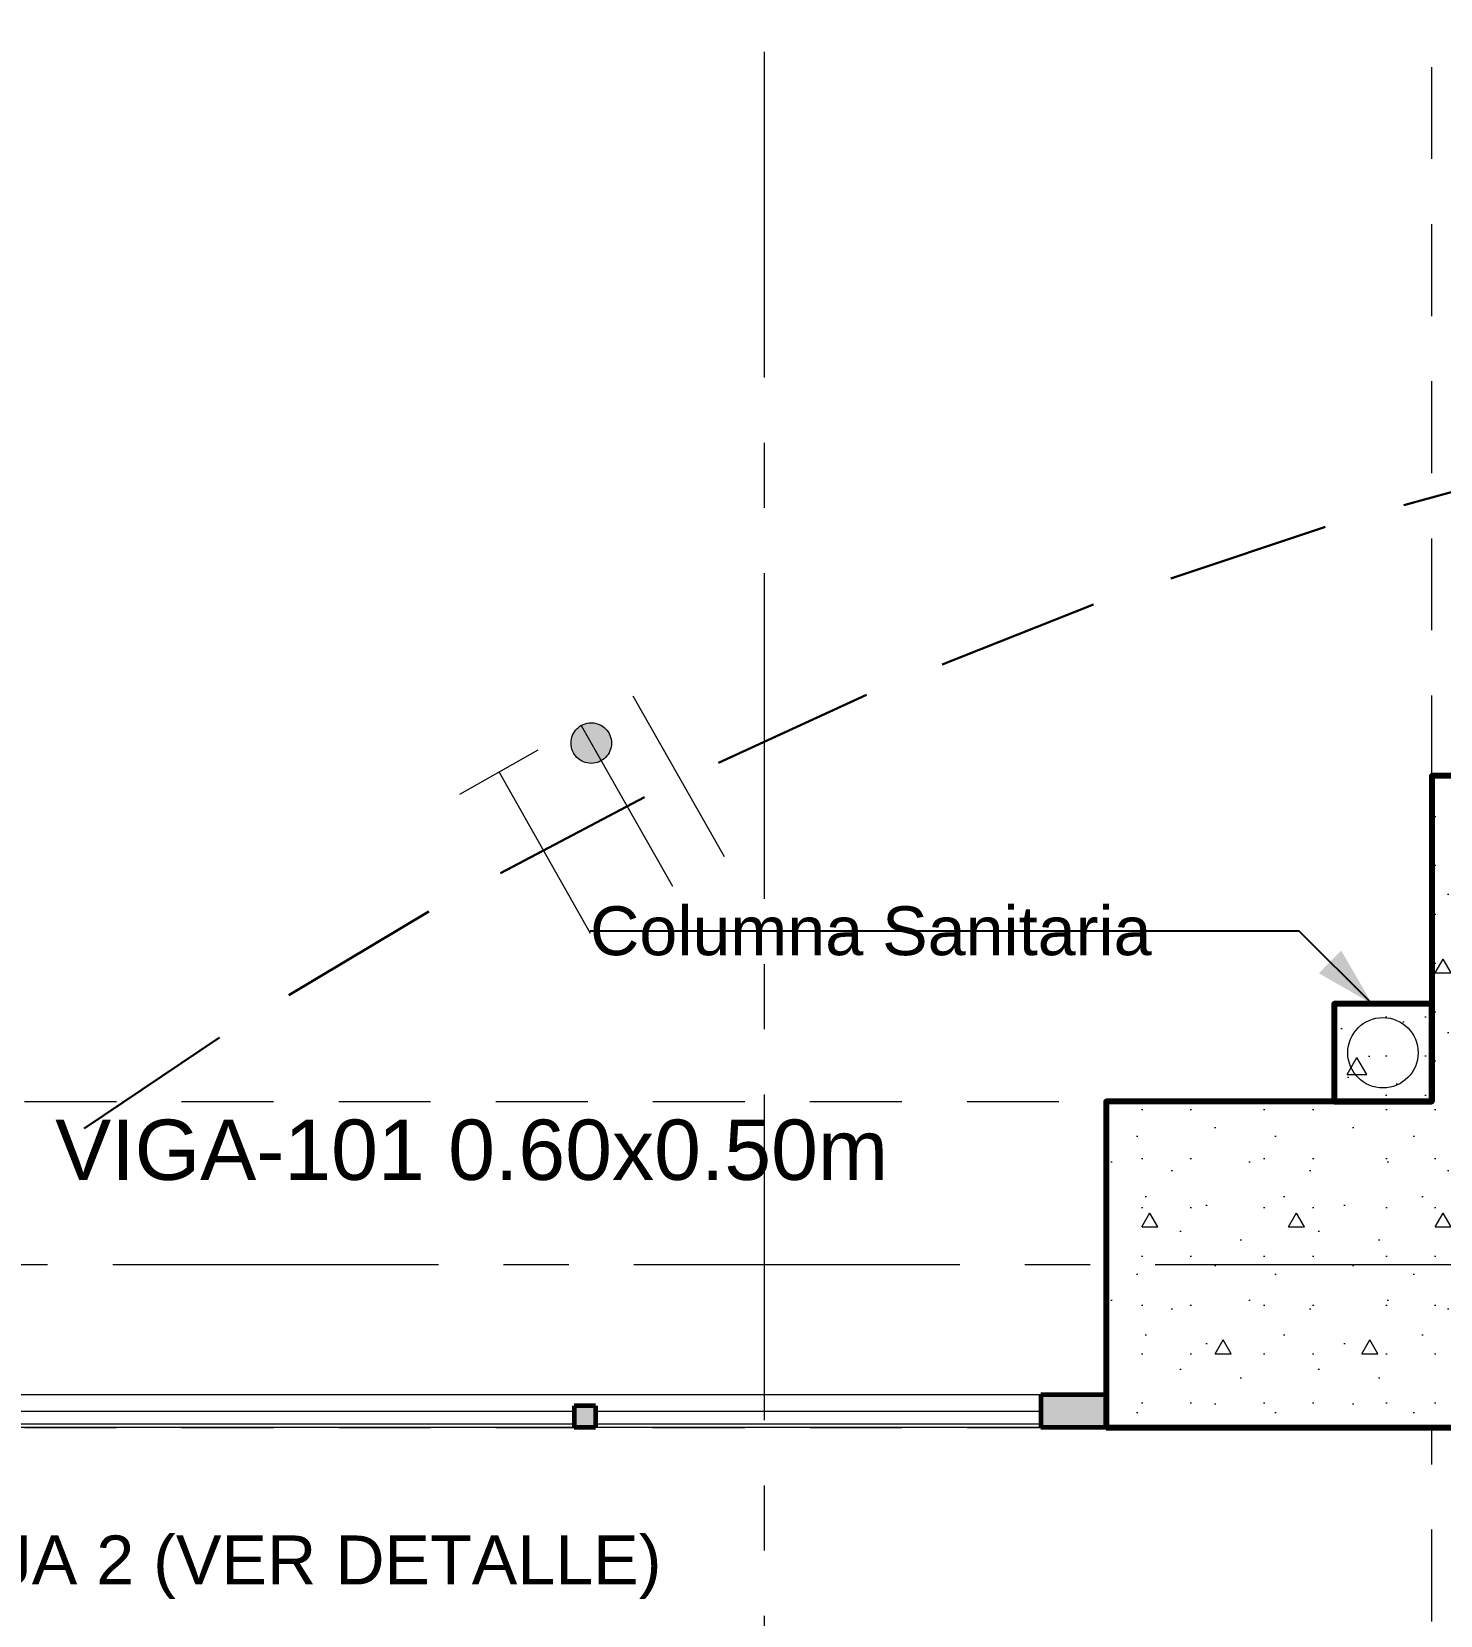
# Model space of a CAD drawing. Header units: inches. Extents: x -19 to 5698, y -728 to 92.
# Drawn here: x 141.421 to 143.583, y 29.412 to 31.842 of the extents above; entities that cross this region are included whole.
import ezdxf

# ---------------------------------------------------------------- set-up
doc = ezdxf.new("R2010")
doc.units = ezdxf.units.IN
doc.header["$MEASUREMENT"] = 0
doc.set_wipeout_variables(frame=1)
for name, pattern in [('HIDDEN', [0.375, 0.25, -0.125]), ('Hidden Line', [0.195611, 0.141111, -0.0545]), ('Punto & Raya', [0.65, 0.5, -0.075, 0, -0.075]), ('RAYITAS', [0.375, 0.25, -0.125]), ('Wipeout_Contour', [1, 0, -1])]:
    doc.linetypes.add(name, pattern=pattern)
doc.layers.get('0').update_dxf_attribs({"color": 61})
for name, color, linetype, lineweight in [('00 conduct tomacorr', 120, 'HIDDEN', 30), ('T-TECHO-E', 150, 'Continuous', 20), ('TOMACORRIENTE', 22, 'RAYITAS', 9)]:
    doc.layers.add(name, color=color, linetype=linetype, lineweight=lineweight)
for name, color, linetype in [('02 _ ARQ _ ALB _ Ejes Generales', 251, 'Continuous'), ('02 _ ARQ _ ZON _ Espacio.3D', 7, 'Continuous'), ('08 _ STR _ EXT _ 06 Columnas', 7, 'Continuous'), ('08 _ STR _ EXT _ 09 Vigas', 251, 'Continuous'), ('Acabado - Muros', 7, 'Continuous'), ('Estructura - Carga', 7, 'Continuous'), ('Marcador - Secciones', 7, 'Continuous'), ('MEP - HVAC', 7, 'Continuous'), ('Notas - Etiquetas', 7, 'Continuous')]:
    doc.layers.add(name, color=color, linetype=linetype)
doc.styles.add('Estilo_Generado_4', font='swisse.ttf')
doc.dimstyles.new('Estilo_Generado__8', dxfattribs={"dimtxt": 0.18, "dimasz": 0.0912, "dimexe": 0.18, "dimexo": 0.0625, "dimgap": 0, "dimtad": 0, "dimtih": 1, "dimtoh": 1, "dimdec": 4, "dimzin": 0, "dimdsep": 46, "dimcen": 0.09, "dimadec": 0, "dimazin": 0, "dimtfac": 1, "dimtdec": 4, "dimtmove": 0, "dimatfit": 3, "dimldrblk": 'ARROWHEAD_5', "dimfxl": 1, "dimtolj": 1, "dimtzin": 0, "dimarcsym": 0})

# ---------------------------------------------------------------- blocks, each defined once
blk = doc.blocks.new('ARROWHEAD_5')
at = {"linetype": 'Continuous', "lineweight": 0}
blk.add_hatch(color=0, dxfattribs=at).paths.add_polyline_path([(-1, 0.2679), (0, 0), (-1, -0.2679)])
at = {"color": 0, "linetype": 'Continuous', "lineweight": 0}
blk.add_line((0, 0), (-1, 0), dxfattribs=at)
blk = doc.blocks.new('a')
at = {"layer": 'TOMACORRIENTE', "ltscale": 0.05}
h = blk.add_hatch(color=4, dxfattribs=at)
edge = h.paths.add_edge_path()
edge.add_arc((0, 0.0752), 0.0211, 0, 360)
at = {"layer": 'TOMACORRIENTE', "color": 4}
for p, q in [((-0.1455, 0.0963), (-0.0515, 0.0963)), ((-0.0985, 0.0963), (-0.0985, -0.0966)), ((0, 0.0963), (0, -0.0963)), ((0.0623, -0.0963), (0.0623, 0.0963))]:
    blk.add_line(p, q, dxfattribs=at)
blk.add_circle((0, 0.0752), 0.0211, dxfattribs=at)
blk = doc.blocks.new('CABLE 3FACE')
at = {"layer": 'T-TECHO-E', "rotation": 59.94170052614085}
blk.add_blockref('a', (0, 0), dxfattribs=at)

msp = doc.modelspace()

# ---------------------------------------------------------------- hatches: boundary and pattern name
at = {"layer": '08 _ STR _ EXT _ 06 Columnas', "linetype": 'Continuous', "lineweight": 9}
h = msp.add_hatch(dxfattribs=at)
h.set_pattern_fill('HORMIGÓN_EN_MASA_0002', style=0, pattern_type=2)
h.set_pattern_definition([(0, (92.5, 6e-09), (0, 0.3897114), [0.024375, -0.200625]), (0, (92.6125, 0.19486), (0, 0.3897114), [0.024375, -0.200625]), (60, (92.5, 6e-09), (-0.3375, 0.1948557), [0.024375, -0.200625]), (60, (92.725, 6e-09), (-0.3375, 0.1948557), [0.024375, -0.200625]), (120, (92.5244, 6e-09), (0.3375, 0.1948557), [0.024375, -0.200625]), (120, (92.7494, 6e-09), (0.3375, 0.1948557), [0.024375, -0.200625]), (0, (92.500015, 0.0375), (0, 0.075), [0, -0.075, 0, -0.1125]), (45, (92.537515, 0.0375), (-0.05303301, 0.05303301), [0, -0.05625, 0, -0.09375])])
h.paths.add_polyline_path([(143.07, 29.7), (144.07, 29.7), (144.07, 30.7), (143.57, 30.7), (143.57, 30.2), (143.07, 30.2)])
at = {"layer": 'Estructura - Carga', "linetype": 'Continuous', "lineweight": 13}
h = msp.add_hatch(dxfattribs=at)
h.set_pattern_fill('HORMIGÓN_ARMADO_0002', color=251, style=0, pattern_type=2)
h.set_pattern_definition([(0, (92.5, 6e-09), (0, 0.3117692), [0.03, -0.15]), (0, (92.59, 0.1559), (0, 0.3117692), [0.03, -0.15]), (60, (92.5, 6e-09), (-0.27, 0.1558846), [0.03, -0.15]), (60, (92.68, 6e-09), (-0.27, 0.1558846), [0.03, -0.15]), (120, (92.53, 6e-09), (0.27, 0.1558846), [0.03, -0.15]), (120, (92.71, 6e-09), (0.27, 0.1558846), [0.03, -0.15]), (0, (92.500015, 0.03), (0, 0.06), [0, -0.06, 0, -0.09]), (45, (92.530015, 0.03), (-0.04242641, 0.04242641), [0, -0.045, 0, -0.075])])
h.paths.add_polyline_path([(143.42, 30.2), (143.57, 30.2), (143.57, 30.35), (143.42, 30.35)])

# ---------------------------------------------------------------- linework, layer by layer
at = {"layer": '02 _ ARQ _ ALB _ Ejes Generales', "color": 251, "linetype": 'Punto & Raya', "lineweight": 13, "true_color": 0x636466}
msp.add_line((98.3454, 29.95), (147.07, 29.95), dxfattribs=at)
at = {"layer": '02 _ ARQ _ ZON _ Espacio.3D', "color": 254, "linetype": 'Continuous', "lineweight": 0, "flags": 128}
msp.add_lwpolyline([(140.42, 39.75), (140.42, 32.7833), (140.42, 32.7833), (140.42, 31.7003), (140.42, 29.75), (143.07, 29.75), (143.07, 29.85), (143.07, 30.2), (143.57, 30.2), (143.57, 30.7), (144.07, 30.7), (144.07, 29.85), (145.27, 29.85), (145.27, 35.0505), (143.9201, 35.0505), (143.9201, 35.2005), (143.92, 35.2005), (143.92, 39), (143.57, 39), (143.57, 39.4), (143.17, 39.4), (143.17, 39.75)], close=True, dxfattribs=at)
msp.add_lwpolyline([(143.92, 27), (143.92, 29.7), (115.57, 29.7), (112.57, 29.7), (112.57, 17.4)], dxfattribs=at)
at = {"layer": '08 _ STR _ EXT _ 06 Columnas', "color": 7, "linetype": 'Continuous', "lineweight": 80, "flags": 128}
msp.add_lwpolyline([(143.07, 29.7), (144.07, 29.7), (144.07, 30.7), (143.57, 30.7), (143.57, 30.2), (143.07, 30.2)], close=True, dxfattribs=at)
at = {"layer": '08 _ STR _ EXT _ 09 Vigas', "color": 251, "linetype": 'Hidden Line', "lineweight": 13, "true_color": 0x636466}
for p, q in [((143.57, 30.2), (143.57, 39.4)), ((137.07, 30.2), (143.57, 30.2)), ((143.57, 26.75), (143.57, 29.7))]:
    msp.add_line(p, q, dxfattribs=at)
at = {"layer": 'Acabado - Muros', "color": 7, "linetype": 'Continuous', "lineweight": 60}
msp.add_line((143.07, 29.75), (143.07, 29.7), dxfattribs=at)
at = {"layer": 'Estructura - Carga', "color": 7, "linetype": 'Continuous', "lineweight": 80, "flags": 128}
msp.add_lwpolyline([(143.42, 30.2), (143.57, 30.2), (143.57, 30.35), (143.42, 30.35)], close=True, dxfattribs=at)
at = {"layer": 'MEP - HVAC', "color": 7, "linetype": 'Continuous', "lineweight": 13, "flags": 128}
msp.add_lwpolyline([(143.495, 30.221, -1), (143.495, 30.329, -1)], format="xyb", close=True, dxfattribs=at)

# ---------------------------------------------------------------- block references
at = {"layer": '00 conduct tomacorr', "xscale": 1.47256122672843, "yscale": 1.47256122672843, "zscale": 1.47256122672843, "rotation": 329.5818948985488}
msp.add_blockref('CABLE 3FACE', (142.3345, 30.6539, -0.0004), dxfattribs=at)

# ---------------------------------------------------------------- texts
at = {"layer": 'Notas - Etiquetas', "color": 5, "linetype": 'Continuous', "lineweight": 35, "insert": (142.278, 30.4617), "char_height": 0.075, "attachment_point": 4, "style": 'Estilo_Generado_4'}
msp.add_mtext('\\A1;{\\pql;\\fSwis721 Ex BT|b0|i0|c0|p34;Columna Sanitaria}', dxfattribs=at)
at = {"layer": 'Notas - Etiquetas', "color": 171, "linetype": 'Continuous', "lineweight": 13, "style": 'Estilo_Generado_4'}
for s, insert, char_height, attachment_point in [('\\A1;{\\pql;\\fSwis721 Ex BT|b0|i0|c0|p34;VIGA-101\\fSwis721 Ex BT|b0|i0|c0|p34; \\fSwis721 Ex BT|b0|i0|c0|p34;0.60\\fSwis721 Ex BT|b0|i0|c0|p34;x\\fSwis721 Ex BT|b0|i0|c0|p34;0.50\\fSwis721 Ex BT|b0|i0|c0|p34;m}', (141.457, 30.1724), 0.0925, 1), ('\\A1;{\\pql;\\fSwis721 Ex BT|b0|i0|c0|p34;TABIQUERIA FIJA 2 (VER DETALLE)\\fSwis721 Ex BT|b0|i0|c0|p34; }', (140.6121, 29.4854), 0.075, 4)]:
    msp.add_mtext(s, dxfattribs=dict(at, insert=insert, char_height=char_height, attachment_point=attachment_point))

# ---------------------------------------------------------------- leaders
at = {"layer": 'Notas - Etiquetas', "color": 144, "linetype": 'Continuous', "lineweight": 13, "annotation_type": 0, "has_hookline": 1, "hookline_direction": 1, "text_width": 1.0171}
msp.add_leader([(143.4784, 30.35), (143.3664, 30.4617), (142.278, 30.4617)], dimstyle='Estilo_Generado__8', dxfattribs=at)

# ---------------------------------------------------------------- next in the draw order: wipeouts: each hides what was drawn before it
at = {"color": 254, "linetype": 'Wipeout_Contour', "lineweight": 0, "ltscale": 5120.775457}
msp.add_wipeout([(140.12, 29.75), (140.12, 29.7), (142.2535, 29.7), (142.2535, 29.733), (142.27, 29.733), (142.27, 29.75)], dxfattribs=at).dxf.layer = 'Acabado - Muros'

# ---------------------------------------------------------------- next in the draw order: linework, layer by layer
at = {"layer": 'Acabado - Muros', "color": 251, "linetype": 'Continuous', "lineweight": 13, "flags": 128}
msp.add_lwpolyline([(142.2535, 29.7), (140.12, 29.7)], dxfattribs=at)

# ---------------------------------------------------------------- next in the draw order: wipeouts: each hides what was drawn before it
at = {"color": 254, "linetype": 'Wipeout_Contour', "lineweight": 0, "ltscale": 5128.474356}
msp.add_wipeout([(142.97, 29.75), (142.27, 29.75), (142.27, 29.733), (142.2865, 29.733), (142.2865, 29.7), (142.97, 29.7)], dxfattribs=at).dxf.layer = 'Acabado - Muros'

# ---------------------------------------------------------------- next in the draw order: linework, layer by layer
at = {"layer": 'Acabado - Muros', "color": 7, "linetype": 'Continuous', "lineweight": 60}
msp.add_line((143.07, 29.75), (142.97, 29.75), dxfattribs=at)
at = {"layer": 'Acabado - Muros', "color": 251, "linetype": 'Continuous', "lineweight": 13, "flags": 128}
for points in [[(142.97, 29.75), (142.27, 29.75), (140.12, 29.75)], [(142.97, 29.7), (142.2865, 29.7)]]:
    msp.add_lwpolyline(points, dxfattribs=at)

# ---------------------------------------------------------------- next in the draw order: wipeouts: each hides what was drawn before it
at = {"color": 254, "linetype": 'Wipeout_Contour', "lineweight": 0, "ltscale": 3413.053829}
msp.add_wipeout([(140.12, 29.705), (142.2535, 29.705), (142.2535, 29.725), (140.12, 29.725)], dxfattribs=at).dxf.layer = 'Acabado - Muros'

# ---------------------------------------------------------------- next in the draw order: linework, layer by layer
at = {"layer": 'Acabado - Muros', "color": 7, "linetype": 'Continuous', "lineweight": 60}
msp.add_line((142.2535, 29.733), (142.2535, 29.7), dxfattribs=at)
at = {"layer": 'Acabado - Muros', "color": 7, "linetype": 'Continuous', "lineweight": 13, "flags": 128}
msp.add_lwpolyline([(140.12, 29.705), (140.12, 29.725), (142.2535, 29.725), (142.2535, 29.705)], close=True, dxfattribs=at)

# ---------------------------------------------------------------- next in the draw order: wipeouts: each hides what was drawn before it
at = {"color": 254, "linetype": 'Wipeout_Contour', "lineweight": 0, "ltscale": 3418.816408}
msp.add_wipeout([(142.2865, 29.705), (142.97, 29.705), (142.97, 29.725), (142.2865, 29.725)], dxfattribs=at).dxf.layer = 'Acabado - Muros'

# ---------------------------------------------------------------- next in the draw order: hatches: boundary and pattern name
at = {"layer": 'Acabado - Muros', "linetype": 'Continuous', "lineweight": 0}
for points in [[(142.97, 29.7), (143.07, 29.7), (143.07, 29.75), (142.97, 29.75)], [(142.2535, 29.733), (142.2535, 29.7), (142.2865, 29.7), (142.2865, 29.733)]]:
    msp.add_hatch(color=254, dxfattribs=at).paths.add_polyline_path(points)

# ---------------------------------------------------------------- next in the draw order: linework, layer by layer
at = {"layer": '00 conduct tomacorr'}
msp.add_arc((145.4186, 24.4882), 6.894, 91.38575, 141.08554, dxfattribs=at)
at = {"layer": '08 _ STR _ EXT _ 09 Vigas', "color": 251, "linetype": 'Hidden Line', "lineweight": 13, "true_color": 0x636466}
msp.add_line((137.07, 29.7), (143.57, 29.7), dxfattribs=at)
at = {"layer": 'Acabado - Muros', "color": 7, "linetype": 'Continuous', "lineweight": 60}
for p, q in [((142.97, 29.75), (142.97, 29.7)), ((142.2865, 29.733), (142.2535, 29.733)), ((142.2865, 29.733), (142.2865, 29.7)), ((142.2865, 29.7), (142.2535, 29.7)), ((143.07, 29.7), (142.97, 29.7))]:
    msp.add_line(p, q, dxfattribs=at)
at = {"layer": 'Acabado - Muros', "color": 7, "linetype": 'Continuous', "lineweight": 13, "flags": 128}
msp.add_lwpolyline([(142.2865, 29.705), (142.2865, 29.725), (142.97, 29.725), (142.97, 29.705)], close=True, dxfattribs=at)
at = {"layer": 'Marcador - Secciones', "color": 251, "linetype": 'Punto & Raya', "lineweight": 13, "true_color": 0x636466}
msp.add_line((142.5454, 46.2111), (142.5454, 0.9472), dxfattribs=at)

# ---------------------------------------------------------------- next in the draw order: leaders
at = {"layer": 'Notas - Etiquetas', "color": 144, "linetype": 'Continuous', "lineweight": 13, "annotation_type": 0, "has_hookline": 1, "hookline_direction": 0, "text_width": 1.9482}
msp.add_leader([(140.07, 29.715), (140.3572, 29.4854), (140.6121, 29.4854)], dimstyle='Estilo_Generado__8', dxfattribs=at)

doc.saveas('drawing.dxf')
